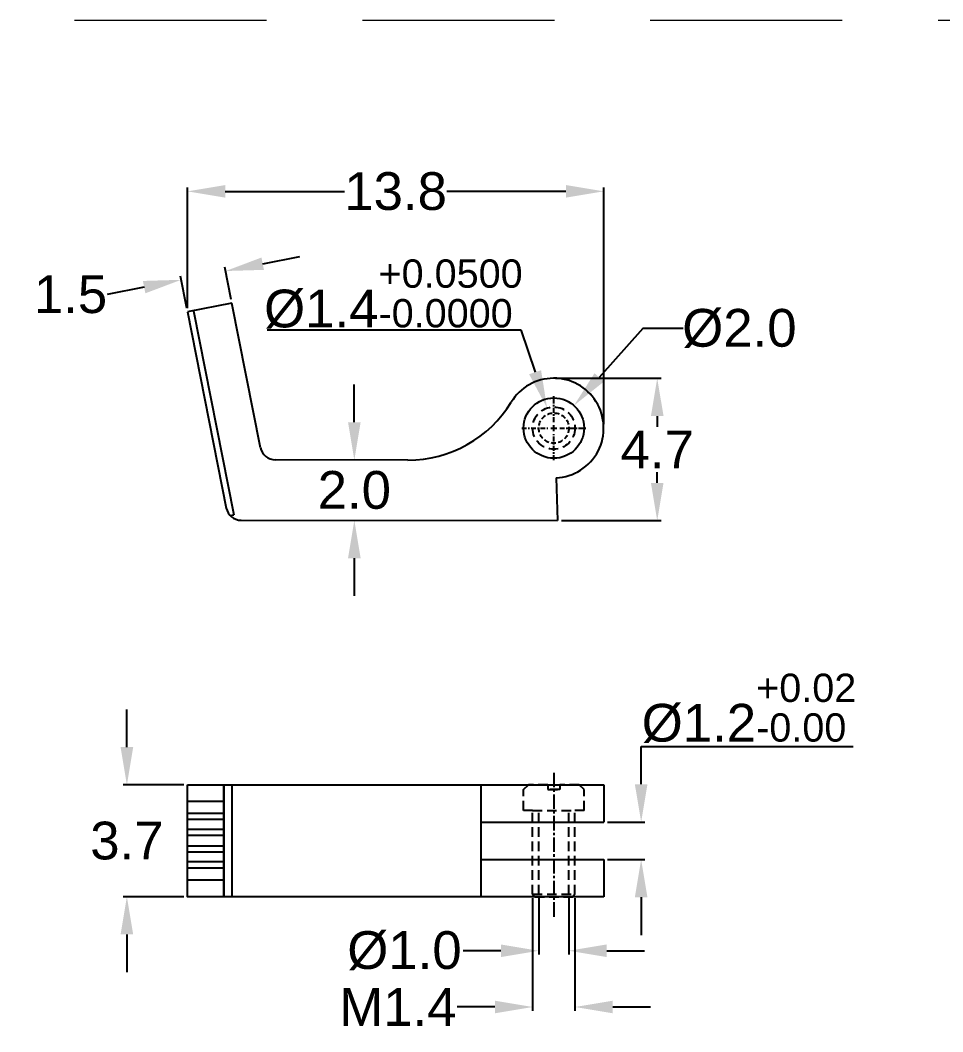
# Model space of a CAD drawing. Header units: millimetres. Extents: x 1448 to 2566, y 1057 to 1416.
# Drawn here: x 2181.1 to 2242.2, y 1193.8 to 1260.7 of the extents above; entities that cross this region are included whole.
import ezdxf

# ---------------------------------------------------------------- set-up
doc = ezdxf.new("R2010")
doc.units = ezdxf.units.MM
for name, pattern in [('CENTER', [50.8, 31.75, -6.35, 6.35, -6.35]), ('CENTER2', [28.575, 19.05, -3.175, 3.175, -3.175]), ('HIDDEN', [9.525, 6.35, -3.175]), ('HIDDEN2', [0.1875, 0.125, -0.0625])]:
    doc.linetypes.add(name, pattern=pattern)
for name, color, linetype in [('Center Line', 2, 'CENTER2'), ('Dimension', 3, 'Continuous'), ('Hidden Line', 1, 'HIDDEN2')]:
    doc.layers.add(name, color=color, linetype=linetype)
doc.styles.get("Standard").update_dxf_attribs({"font": 'arial.ttf'})
doc.dimstyles.get("Standard").update_dxf_attribs({"dimtxt": 0.18, "dimasz": 0.18, "dimexe": 0.18, "dimexo": 0.0625, "dimgap": 0.09, "dimtad": 0, "dimtih": 1, "dimtoh": 1, "dimdec": 4, "dimzin": 0, "dimdsep": 46, "dimtxsty": 'Standard', "dimcen": 0.09, "dimadec": 0, "dimazin": 0, "dimtfac": 1, "dimtdec": 4, "dimtofl": 0, "dimtmove": 0, "dimatfit": 3, "dimfxl": 1, "dimtolj": 1, "dimtzin": 0, "dimarcsym": 0})
doc.dimstyles.new('Standard$0', dxfattribs={"dimtxt": 2.3, "dimasz": 2, "dimexe": 1, "dimexo": 1, "dimgap": 1, "dimtad": 0, "dimtih": 1, "dimtoh": 1, "dimdec": 1, "dimzin": 0, "dimdsep": 46, "dimtxsty": 'Standard', "dimcen": 0, "dimclrd": 4, "dimclre": 4, "dimclrt": 4, "dimadec": 1, "dimazin": 0, "dimtfac": 1, "dimtdec": 1, "dimtofl": 0, "dimtmove": 0, "dimatfit": 0, "dimfxl": 1, "dimtolj": 1, "dimtzin": 0, "dimarcsym": 0})

# ---------------------------------------------------------------- blocks, each defined once
blk = doc.blocks.new('*U128')
at = {"color": 0, "linetype": 'CENTER', "ltscale": 0.01, "transparency": 16777216}
for p, q in [((0, 0.4), (0, 2.12)), ((-2.12, 0), (-0.4, 0)), ((0.4, 0), (2.12, 0)), ((0, -2.12), (0, -0.4))]:
    blk.add_line(p, q, dxfattribs=at)
at = {"color": 0, "linetype": 'Continuous', "ltscale": 0.01, "transparency": 16777216}
for p, q in [((-0.2, 0), (0.2, 0)), ((0, -0.2), (0, 0.2))]:
    blk.add_line(p, q, dxfattribs=at)
blk = doc.blocks.new('*D175')
at = {"layer": 'Defpoints', "color": 0, "transparency": 16777216}
for p in [(2191.756, 1243.559), (2195.119, 1242.014), (2192.176, 1241.432)]:
    blk.add_point(p, dxfattribs=at)
at = {"layer": 'Dimension', "color": 3, "lineweight": -2, "transparency": 16777216}
for p, q in [((2197.151, 1244.625), (2199.604, 1245.109)), ((2195.071, 1242.259), (2194.65, 1244.385)), ((2192.127, 1241.677), (2191.707, 1243.804)), ((2189.303, 1243.074), (2186.851, 1242.59))]:
    blk.add_line(p, q, dxfattribs=at)
at = {"layer": 'Dimension', "color": 3, "transparency": 16777216}
for points in [[(2197.071, 1245.033), (2197.232, 1244.216), (2194.699, 1244.14)], [(2189.222, 1243.483), (2189.384, 1242.665), (2191.756, 1243.559)]]:
    blk.add_solid(points, dxfattribs=at)
at = {"layer": 'Dimension', "transparency": 16777216, "insert": (2184.433, 1242.59), "char_height": 2.5, "attachment_point": 5}
blk.add_mtext('\\A1;1.5', dxfattribs=at)
blk = doc.blocks.new('*D176')
at = {"layer": 'Defpoints', "color": 0, "transparency": 16777216}
for p in [(2219.716, 1207.667), (2219.716, 1205.187), (2222.196, 1205.187)]:
    blk.add_point(p, dxfattribs=at)
at = {"layer": 'Dimension', "color": 3, "lineweight": -2, "transparency": 16777216}
for p, q in [((2222.196, 1210.167), (2222.196, 1212.667)), ((2222.196, 1212.667), (2236.22, 1212.667)), ((2219.966, 1207.667), (2222.446, 1207.667)), ((2219.966, 1205.187), (2222.446, 1205.187)), ((2222.196, 1202.687), (2222.196, 1200.187))]:
    blk.add_line(p, q, dxfattribs=at)
at = {"layer": 'Dimension', "color": 3, "transparency": 16777216}
for points in [[(2221.779, 1210.167), (2222.613, 1210.167), (2222.196, 1207.667)], [(2221.779, 1202.687), (2222.613, 1202.687), (2222.196, 1205.187)]]:
    blk.add_solid(points, dxfattribs=at)
at = {"layer": 'Dimension', "transparency": 16777216, "insert": (2229.333, 1215.194), "char_height": 2.5, "attachment_point": 5}
blk.add_mtext('%%c1.2{\\H1.875;\\S+0.02^ -0.00;}', dxfattribs=at)
blk = doc.blocks.new('*D177')
at = {"layer": 'Defpoints', "color": 0, "transparency": 16777216}
for p in [(2216.282, 1237.042), (2223.26, 1237.042), (2216.664, 1227.617)]:
    blk.add_point(p, dxfattribs=at)
at = {"layer": 'Dimension', "color": 3, "lineweight": -2, "transparency": 16777216}
for p, q in [((2216.532, 1237.042), (2223.51, 1237.042)), ((2223.26, 1234.542), (2223.26, 1233.829)), ((2223.26, 1230.117), (2223.26, 1230.829)), ((2216.914, 1227.617), (2223.51, 1227.617))]:
    blk.add_line(p, q, dxfattribs=at)
at = {"layer": 'Dimension', "color": 3, "transparency": 16777216}
for points in [[(2222.844, 1234.542), (2223.677, 1234.542), (2223.26, 1237.042)], [(2222.844, 1230.117), (2223.677, 1230.117), (2223.26, 1227.617)]]:
    blk.add_solid(points, dxfattribs=at)
at = {"layer": 'Dimension', "transparency": 16777216, "insert": (2223.26, 1232.329), "char_height": 2.5, "attachment_point": 5}
blk.add_mtext('\\A1;4.7', dxfattribs=at)
blk = doc.blocks.new('*D178')
at = {"layer": 'Defpoints', "color": 0, "transparency": 16777216}
for p in [(2192.176, 1249.414), (2192.176, 1241.432), (2219.716, 1233.744)]:
    blk.add_point(p, dxfattribs=at)
at = {"layer": 'Dimension', "color": 3, "lineweight": -2, "transparency": 16777216}
for p, q in [((2192.176, 1241.682), (2192.176, 1249.664)), ((2194.676, 1249.414), (2202.564, 1249.414)), ((2217.216, 1249.414), (2209.328, 1249.414)), ((2219.716, 1233.994), (2219.716, 1249.664))]:
    blk.add_line(p, q, dxfattribs=at)
at = {"layer": 'Dimension', "color": 3, "transparency": 16777216}
for points in [[(2194.676, 1249.831), (2194.676, 1248.997), (2192.176, 1249.414)], [(2217.216, 1249.831), (2217.216, 1248.997), (2219.716, 1249.414)]]:
    blk.add_solid(points, dxfattribs=at)
at = {"layer": 'Dimension', "transparency": 16777216, "insert": (2205.946, 1249.414), "char_height": 2.5, "attachment_point": 5}
blk.add_mtext('\\A1;13.8', dxfattribs=at)
blk = doc.blocks.new('*D179')
at = {"layer": 'Defpoints', "color": 0, "transparency": 16777216}
for p in [(2192.176, 1210.127), (2188.164, 1202.727), (2192.176, 1202.727)]:
    blk.add_point(p, dxfattribs=at)
at = {"layer": 'Dimension', "color": 3, "lineweight": -2, "transparency": 16777216}
for p, q in [((2188.164, 1212.627), (2188.164, 1215.127)), ((2191.926, 1210.127), (2187.914, 1210.127)), ((2191.926, 1202.727), (2187.914, 1202.727)), ((2188.164, 1200.227), (2188.164, 1197.727))]:
    blk.add_line(p, q, dxfattribs=at)
at = {"layer": 'Dimension', "color": 3, "transparency": 16777216}
for points in [[(2187.747, 1212.627), (2188.58, 1212.627), (2188.164, 1210.127)], [(2187.747, 1200.227), (2188.58, 1200.227), (2188.164, 1202.727)]]:
    blk.add_solid(points, dxfattribs=at)
at = {"layer": 'Dimension', "transparency": 16777216, "insert": (2188.164, 1206.427), "char_height": 2.5, "attachment_point": 5}
blk.add_mtext('\\A1;3.7', dxfattribs=at)
blk = doc.blocks.new('*D180')
at = {"layer": 'Defpoints', "color": 0, "transparency": 16777216}
for p in [(2217.75, 1235.234), (2215.081, 1232.255)]:
    blk.add_point(p, dxfattribs=at)
at = {"layer": 'Dimension', "color": 0, "lineweight": -2, "transparency": 16777216}
for p, q in [((2222.317, 1240.333), (2219.418, 1237.096)), ((2224.977, 1240.333), (2222.317, 1240.333)), ((2216.326, 1233.744), (2216.506, 1233.744)), ((2216.416, 1233.654), (2216.416, 1233.834))]:
    blk.add_line(p, q, dxfattribs=at)
at = {"layer": 'Dimension', "color": 0, "transparency": 16777216}
blk.add_solid([(2219.108, 1237.374), (2219.729, 1236.818), (2217.75, 1235.234)], dxfattribs=at)
at = {"layer": 'Dimension', "color": 0, "transparency": 16777216, "insert": (2228.699, 1240.333), "char_height": 2.5, "attachment_point": 5}
blk.add_mtext('\\A1;%%c2.0', dxfattribs=at)
blk = doc.blocks.new('*D181')
at = {"layer": 'Defpoints', "color": 0, "transparency": 16777216}
for p in [(2215.971, 1235.072), (2216.86, 1232.417)]:
    blk.add_point(p, dxfattribs=at)
at = {"layer": 'Dimension', "color": 0, "lineweight": -2, "transparency": 16777216}
for p, q in [((2197.449, 1240.245), (2214.239, 1240.245)), ((2214.239, 1240.245), (2215.178, 1237.442)), ((2216.326, 1233.744), (2216.506, 1233.744)), ((2216.416, 1233.654), (2216.416, 1233.834))]:
    blk.add_line(p, q, dxfattribs=at)
at = {"layer": 'Dimension', "color": 0, "transparency": 16777216}
blk.add_solid([(2215.573, 1237.575), (2214.782, 1237.31), (2215.971, 1235.072)], dxfattribs=at)
at = {"layer": 'Dimension', "color": 0, "transparency": 16777216, "insert": (2205.799, 1242.612), "char_height": 2.5, "attachment_point": 5}
blk.add_mtext('%%c1.4{\\H1.875;\\S+0.0500^ -0.0000;}', dxfattribs=at)
blk = doc.blocks.new('*D182')
at = {"layer": 'Defpoints', "color": 0, "transparency": 16777216}
for p in [(2215.416, 1202.885), (2217.416, 1202.885), (2215.416, 1199.149)]:
    blk.add_point(p, dxfattribs=at)
at = {"layer": 'Dimension', "color": 3, "lineweight": -2, "transparency": 16777216}
for p, q in [((2215.416, 1202.635), (2215.416, 1198.899)), ((2217.416, 1202.635), (2217.416, 1198.899)), ((2212.916, 1199.149), (2210.416, 1199.149)), ((2219.916, 1199.149), (2222.416, 1199.149))]:
    blk.add_line(p, q, dxfattribs=at)
at = {"layer": 'Dimension', "color": 3, "transparency": 16777216}
for points in [[(2212.916, 1199.566), (2212.916, 1198.732), (2215.416, 1199.149)], [(2219.916, 1199.566), (2219.916, 1198.732), (2217.416, 1199.149)]]:
    blk.add_solid(points, dxfattribs=at)
at = {"layer": 'Dimension', "transparency": 16777216, "insert": (2206.534, 1199.149), "char_height": 2.5, "attachment_point": 5}
blk.add_mtext('\\A1;%%C1.0', dxfattribs=at)
blk = doc.blocks.new('*D183')
at = {"layer": 'Defpoints', "color": 0, "transparency": 16777216}
for p in [(2215.016, 1202.885), (2217.816, 1202.885), (2215.016, 1195.428)]:
    blk.add_point(p, dxfattribs=at)
at = {"layer": 'Dimension', "color": 3, "lineweight": -2, "transparency": 16777216}
for p, q in [((2215.016, 1202.635), (2215.016, 1195.178)), ((2217.816, 1202.635), (2217.816, 1195.178)), ((2212.516, 1195.428), (2210.016, 1195.428)), ((2220.316, 1195.428), (2222.816, 1195.428))]:
    blk.add_line(p, q, dxfattribs=at)
at = {"layer": 'Dimension', "color": 3, "transparency": 16777216}
for points in [[(2212.516, 1195.844), (2212.516, 1195.011), (2215.016, 1195.428)], [(2220.316, 1195.844), (2220.316, 1195.011), (2217.816, 1195.428)]]:
    blk.add_solid(points, dxfattribs=at)
at = {"layer": 'Dimension', "transparency": 16777216, "insert": (2206.098, 1195.428), "char_height": 2.5, "attachment_point": 5}
blk.add_mtext('\\A1;M1.4', dxfattribs=at)
blk = doc.blocks.new('*D184')
at = {"layer": 'Defpoints', "color": 0, "transparency": 16777216}
for p in [(2203.22, 1231.634), (2203.215, 1227.634), (2203.215, 1227.634)]:
    blk.add_point(p, dxfattribs=at)
at = {"layer": 'Dimension', "color": 3, "lineweight": -2, "transparency": 16777216}
for p, q in [((2203.215, 1234.134), (2203.215, 1236.634)), ((2202.97, 1231.634), (2202.965, 1231.634)), ((2203.215, 1225.134), (2203.215, 1222.634))]:
    blk.add_line(p, q, dxfattribs=at)
at = {"layer": 'Dimension', "color": 3, "transparency": 16777216}
for points in [[(2202.798, 1234.134), (2203.632, 1234.134), (2203.215, 1231.634)], [(2202.798, 1225.134), (2203.632, 1225.134), (2203.215, 1227.634)]]:
    blk.add_solid(points, dxfattribs=at)
at = {"layer": 'Dimension', "transparency": 16777216, "insert": (2203.215, 1229.634), "char_height": 2.5, "attachment_point": 5}
blk.add_mtext('\\A1;2.0', dxfattribs=at)

msp = doc.modelspace()

# ---------------------------------------------------------------- linework, layer by layer
at = {"color": 1, "linetype": 'HIDDEN', "lineweight": 9, "ltscale": 2}
msp.add_line((2165.652, 1260.73936), (2562.08988, 1260.73936), dxfattribs=at)
for p, q in [((2195.11897, 1242.01357), (2192.17585, 1241.43212)), ((2197.00883, 1232.44757), (2195.11897, 1242.01357)), ((2192.17585, 1241.43212), (2194.7405, 1228.45055)), ((2192.56827, 1241.50965), (2195.23815, 1227.99542)), ((2206.75903, 1231.62982), (2197.98855, 1231.64138)), ((2216.56663, 1230.44771), (2216.66371, 1227.61676)), ((2195.00293, 1227.94895), (2195.23815, 1227.99542)), ((2195.72022, 1227.64437), (2216.66371, 1227.61676)), ((2192.17585, 1210.12658), (2219.71584, 1210.12658)), ((2192.17585, 1202.72658), (2192.17585, 1210.12658)), ((2194.57585, 1202.72658), (2194.57585, 1210.12658)), ((2195.13717, 1202.72658), (2195.13717, 1210.12658)), ((2211.61584, 1202.72658), (2211.61584, 1210.12658)), ((2219.71584, 1210.12658), (2219.71584, 1207.66658)), ((2194.57585, 1209.03559), (2192.17585, 1209.03559)), ((2194.57585, 1208.23559), (2192.17585, 1208.23559)), ((2194.57585, 1207.83559), (2192.17585, 1207.83559)), ((2194.57585, 1207.18172), (2192.17585, 1207.18172)), ((2211.61584, 1207.66658), (2219.71584, 1207.66658)), ((2194.57585, 1206.78172), (2192.17585, 1206.78172)), ((2194.57585, 1206.07144), (2192.17585, 1206.07144)), ((2194.57585, 1205.67144), (2192.17585, 1205.67144)), ((2211.61584, 1205.18658), (2219.71584, 1205.18658)), ((2219.71584, 1205.18658), (2219.71584, 1202.72658)), ((2194.57585, 1205.03559), (2192.17585, 1205.03559)), ((2194.57585, 1204.61757), (2192.17585, 1204.61757)), ((2194.57585, 1203.81757), (2192.17585, 1203.81757)), ((2219.71584, 1202.72658), (2192.17585, 1202.72658))]:
    msp.add_line(p, q)
msp.add_lwpolyline([(2192.17585, 1210.12658), (2194.57585, 1210.12658), (2194.57585, 1202.72658), (2192.17585, 1202.72658)], close=True)
msp.add_circle((2216.41584, 1233.74427), 2)
for centre, radius, start, end in [((2216.41584, 1233.74427), 3.3, 32.2176222, 148.6110812), ((2206.76957, 1239.62981), 8, 269.9244571, 328.6110812), ((2216.41584, 1233.74427), 3.3, 272.6190212, 32.2176222), ((2197.98987, 1232.64138), 1, 191.1754851, 269.9244571), ((2195.72154, 1228.64437), 1, 191.1754851, 269.9244571)]:
    msp.add_arc(centre, radius, start, end)
at = {"layer": 'Center Line', "ltscale": 0.05}
msp.add_line((2216.41584, 1210.92977), (2216.41584, 1201.26597), dxfattribs=at)
at = {"layer": 'Hidden Line', "linetype": 'HIDDEN', "ltscale": 0.1}
for p, q in [((2214.41584, 1209.82658), (2214.73677, 1210.12658)), ((2214.41584, 1208.42658), (2214.41584, 1209.82658)), ((2216.01584, 1210.12658), (2214.73677, 1210.12658)), ((2216.01584, 1210.12658), (2216.01584, 1209.82658)), ((2216.01584, 1209.82658), (2216.81584, 1209.82658)), ((2216.81584, 1209.82658), (2216.01584, 1209.82658)), ((2218.0949, 1210.12658), (2216.81584, 1210.12658)), ((2216.81584, 1210.12658), (2216.81584, 1209.82658)), ((2218.41584, 1209.82658), (2218.0949, 1210.12658)), ((2218.41584, 1208.42658), (2218.41584, 1209.82658)), ((2215.01584, 1208.42658), (2214.41584, 1208.42658)), ((2215.01584, 1202.88509), (2215.01584, 1208.42658)), ((2215.01584, 1208.42658), (2217.81584, 1208.42658)), ((2215.41584, 1202.88509), (2215.41584, 1208.42658)), ((2217.41584, 1202.88509), (2217.41584, 1208.42658)), ((2218.41584, 1208.42658), (2217.81584, 1208.42658)), ((2217.81584, 1202.88509), (2217.81584, 1208.42658)), ((2215.01584, 1202.88509), (2215.16106, 1202.72658)), ((2215.01584, 1202.88509), (2217.81584, 1202.88509)), ((2215.16106, 1202.72658), (2217.67061, 1202.72658)), ((2217.81584, 1202.88509), (2217.67061, 1202.72658))]:
    msp.add_line(p, q, dxfattribs=at)
msp.add_circle((2216.41584, 1233.74427), 1.4, dxfattribs=at)
at = {"layer": 'Hidden Line', "linetype": 'HIDDEN', "ltscale": 0.05}
msp.add_circle((2216.41584, 1233.74427), 1, dxfattribs=at)

# ---------------------------------------------------------------- block references
at = {"color": 2, "linetype": 'CENTER', "ltscale": 0.01}
msp.add_blockref('*U128', (2216.41584, 1233.74427), dxfattribs=at)

# ---------------------------------------------------------------- dimensions: what is measured, and where the dimension line sits
at = {"layer": 'Dimension'}
dim = msp.add_linear_dim(base=(2192.17585, 1249.41404), p1=(2219.71584, 1233.74427), p2=(2192.17585, 1241.43212), dimstyle='Standard$0', override={"dimtxt": 2.5, "dimasz": 2.5, "dimexe": 0.25, "dimexo": 0.25, "dimgap": 0.25, "dimlfac": 0.5, "dimclrd": 3, "dimclre": 3, "dimclrt": 256, "dimadec": 2, "dimtdec": 2, "dimatfit": 3}, dxfattribs=at)
dim.commit()
dim.dimension.update_dxf_attribs({"geometry": '*D178', "text_midpoint": (2205.94584, 1249.41404)})
dim = msp.add_aligned_dim(p1=(2195.11897, 1242.01357), p2=(2192.17585, 1241.43212), distance=-2.16757, dimstyle='Standard$0', override={"dimtxt": 2.5, "dimasz": 2.5, "dimexe": 0.25, "dimexo": 0.25, "dimgap": 0.25, "dimlfac": 0.5, "dimclrd": 3, "dimclre": 3, "dimclrt": 256, "dimadec": 2, "dimtdec": 2, "dimatfit": 3}, dxfattribs=at)
dim.commit()
dim.dimension.update_dxf_attribs({"geometry": '*D175', "text_midpoint": (2184.43309, 1242.58952)})
for p1, p2, override, picture, middle in [((2216.86036, 1232.41671), (2215.97131, 1235.07182), {"dimtxt": 2.5, "dimasz": 2.5, "dimtad": 3, "dimtih": 1, "dimtoh": 1, "dimdec": 1, "dimlfac": 0.5, "dimpost": '%%c<>', "dimtol": 1, "dimtp": 0.05, "dimtm": 1e-09, "dimtfac": 0.75, "dimtolj": 0}, '*D181', (2205.79902, 1240.24495)), ((2215.0814, 1232.25454), (2217.75027, 1235.23399), {"dimtxt": 2.5, "dimasz": 2.5, "dimtad": 0, "dimtih": 1, "dimtoh": 1, "dimdec": 1, "dimlfac": 0.5, "dimpost": '%%c<>'}, '*D180', (2228.69893, 1240.33264))]:
    dim = msp.add_diameter_dim_2p(p1=p1, p2=p2, dimstyle='Standard', override=override, dxfattribs=at)
    dim.commit()
    dim.dimension.update_dxf_attribs({"geometry": picture, "text_midpoint": middle, "dimtype": 163})
for base, p1, p2, picture, middle in [((2203.21497, 1227.63449), (2203.22025, 1231.63448), (2203.21497, 1227.63449), '*D184', (2203.21497, 1229.63449)), ((2223.26028, 1237.04157), (2216.66371, 1227.61676), (2216.28245, 1237.04157), '*D177', (2223.26028, 1232.32916))]:
    dim = msp.add_linear_dim(base=base, p1=p1, p2=p2, angle=90, dimstyle='Standard$0', override={"dimtxt": 2.5, "dimasz": 2.5, "dimexe": 0.25, "dimexo": 0.25, "dimgap": 0.25, "dimlfac": 0.5, "dimclrd": 3, "dimclre": 3, "dimclrt": 256, "dimadec": 2, "dimtdec": 2, "dimatfit": 3}, dxfattribs=at)
    dim.commit()
    dim.dimension.update_dxf_attribs({"geometry": picture, "text_midpoint": middle})
for base, p1, p2, override, picture, middle in [((2222.19614, 1205.18658), (2219.71584, 1207.66658), (2219.71584, 1205.18658), {"dimtxt": 2.5, "dimasz": 2.5, "dimexe": 0.25, "dimexo": 0.25, "dimgap": 0.25, "dimtad": 3, "dimlfac": 0.5, "dimpost": '%%c<>', "dimclrd": 3, "dimclre": 3, "dimclrt": 256, "dimadec": 2, "dimtol": 1, "dimtp": 0.02, "dimtm": 1e-09, "dimtfac": 0.75, "dimtdec": 2, "dimatfit": 3, "dimtolj": 0}, '*D176', (2229.33308, 1212.66658)), ((2188.16378, 1202.72658), (2192.17585, 1210.12658), (2192.17585, 1202.72658), {"dimtxt": 2.5, "dimasz": 2.5, "dimexe": 0.25, "dimexo": 0.25, "dimgap": 0.25, "dimlfac": 0.5, "dimclrd": 3, "dimclre": 3, "dimclrt": 256, "dimadec": 2, "dimtdec": 2, "dimatfit": 3}, '*D179', (2188.16378, 1206.42658))]:
    dim = msp.add_linear_dim(base=base, p1=p1, p2=p2, angle=90, dimstyle='Standard$0', override=override, dxfattribs=at)
    dim.commit()
    dim.dimension.update_dxf_attribs({"geometry": picture, "text_midpoint": middle, "dimtype": 160})
dim = msp.add_linear_dim(base=(2215.01584, 1195.4277), p1=(2217.81584, 1202.88509), p2=(2215.01584, 1202.88509), dimstyle='Standard$0', override={"dimtxt": 2.5, "dimasz": 2.5, "dimexe": 0.25, "dimexo": 0.25, "dimgap": 0.25, "dimlfac": 0.5, "dimpost": 'M<>', "dimclrd": 3, "dimclre": 3, "dimclrt": 256, "dimadec": 2, "dimtdec": 2, "dimatfit": 3}, dxfattribs=at)
dim.commit()
dim.dimension.update_dxf_attribs({"geometry": '*D183', "text_midpoint": (2206.09769, 1195.4277), "dimtype": 160})
dim = msp.add_linear_dim(base=(2215.41584, 1199.1491), p1=(2217.41584, 1202.88509), p2=(2215.41584, 1202.88509), text='%%C<>', dimstyle='Standard$0', override={"dimtxt": 2.5, "dimasz": 2.5, "dimexe": 0.25, "dimexo": 0.25, "dimgap": 0.25, "dimlfac": 0.5, "dimclrd": 3, "dimclre": 3, "dimclrt": 256, "dimadec": 2, "dimtdec": 2, "dimatfit": 3}, dxfattribs=at)
dim.commit()
dim.dimension.update_dxf_attribs({"geometry": '*D182', "text_midpoint": (2206.53436, 1199.1491)})

doc.saveas('drawing.dxf')
